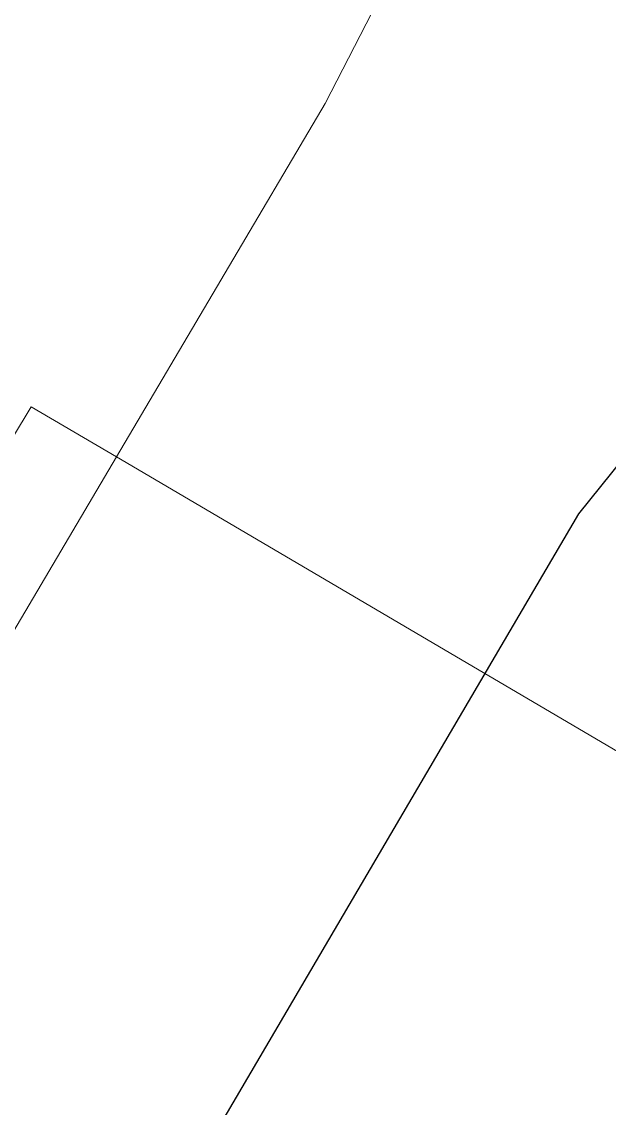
# Model space of a CAD drawing. Header units: metres. Extents: x 0 to 105485, y 0 to 425721.
# Drawn here: x 104942.38 to 104945.81, y 425447.71 to 425454.05 of the extents above; entities that cross this region are included whole.
import ezdxf

# ---------------------------------------------------------------- set-up
doc = ezdxf.new("R2010")
doc.units = ezdxf.units.M
doc.header["$MEASUREMENT"] = 0
for name, color, linetype, lineweight in [('B-XX-KW-KUNSTWERK_DEK-G', 170, 'Continuous', 18), ('B-XX-VH-GESLOTENVERHARDING-G', 10, 'Continuous', 18), ('B-XX-VH-OPENVERHARDING-G', 90, 'Continuous', 18)]:
    doc.layers.add(name, color=color, linetype=linetype, lineweight=lineweight)
doc.layers.add('GIS-WEGVAKKEN', color=2, linetype='Continuous')

msp = doc.modelspace()

# ---------------------------------------------------------------- linework, layer by layer
at = {"layer": 'B-XX-KW-KUNSTWERK_DEK-G', "ltscale": 0.5}
msp.add_lwpolyline([(104939.785, 425432.99), (104943.514, 425439.216), (104946.042, 425443.642), (104945.204, 425444.142), (104947.881, 425448.599), (104947.275, 425448.956), (104942.934, 425451.513), (104942.437, 425451.805), (104939.79, 425447.408), (104939.165, 425447.817), (104933.841, 425438.964), (104930.926, 425434.03)], dxfattribs=at)
at = {"layer": 'B-XX-VH-GESLOTENVERHARDING-G', "ltscale": 0.5}
for points in [[(104942.934, 425451.513), (104942.437, 425451.805), (104939.79, 425447.408), (104939.165, 425447.817), (104933.841, 425438.964), (104930.926, 425434.03), (104927.79, 425428.48), (104927.468, 425427.957), (104928.661, 425427.249), (104934.367, 425436.982)], [(104947.275, 425448.956), (104942.934, 425451.513), (104934.367, 425436.982), (104928.661, 425427.249), (104928.681, 425427.237), (104929.171, 425426.947), (104929.213, 425426.922), (104932.395, 425425.035), (104932.926, 425424.721), (104933.003, 425424.675), (104938.715, 425434.36), (104945.608, 425445.992)]]:
    msp.add_lwpolyline(points, close=True, dxfattribs=at)
at = {"layer": 'B-XX-VH-OPENVERHARDING-G', "ltscale": 0.5}
msp.add_lwpolyline([(104947.275, 425448.956), (104942.934, 425451.513), (104944.151, 425453.575), (104944.73, 425454.703), (104945.534, 425456.138), (104945.009, 425456.433), (104943.352, 425457.364), (104938.974, 425449.01), (104939.33, 425448.802), (104939.636, 425448.624), (104939.165, 425447.817), (104946.042, 425443.642)], dxfattribs=at)
msp.add_lwpolyline([(104949.07, 425452.149), (104949.343, 425452.509), (104949.794, 425452.871), (104950.327, 425453.097), (104950.76, 425453.15), (104945.534, 425456.138), (104944.73, 425454.703), (104944.151, 425453.575), (104942.934, 425451.513), (104947.275, 425448.956)], close=True, dxfattribs=at)
at = {"layer": 'GIS-WEGVAKKEN'}
msp.add_lwpolyline([(104918.8891, 425404.5169), (104923.12, 425412.79), (104945.63, 425451.18), (104948.7, 425455), (104952.2267, 425460.4328)], dxfattribs=at)

doc.saveas('drawing.dxf')
